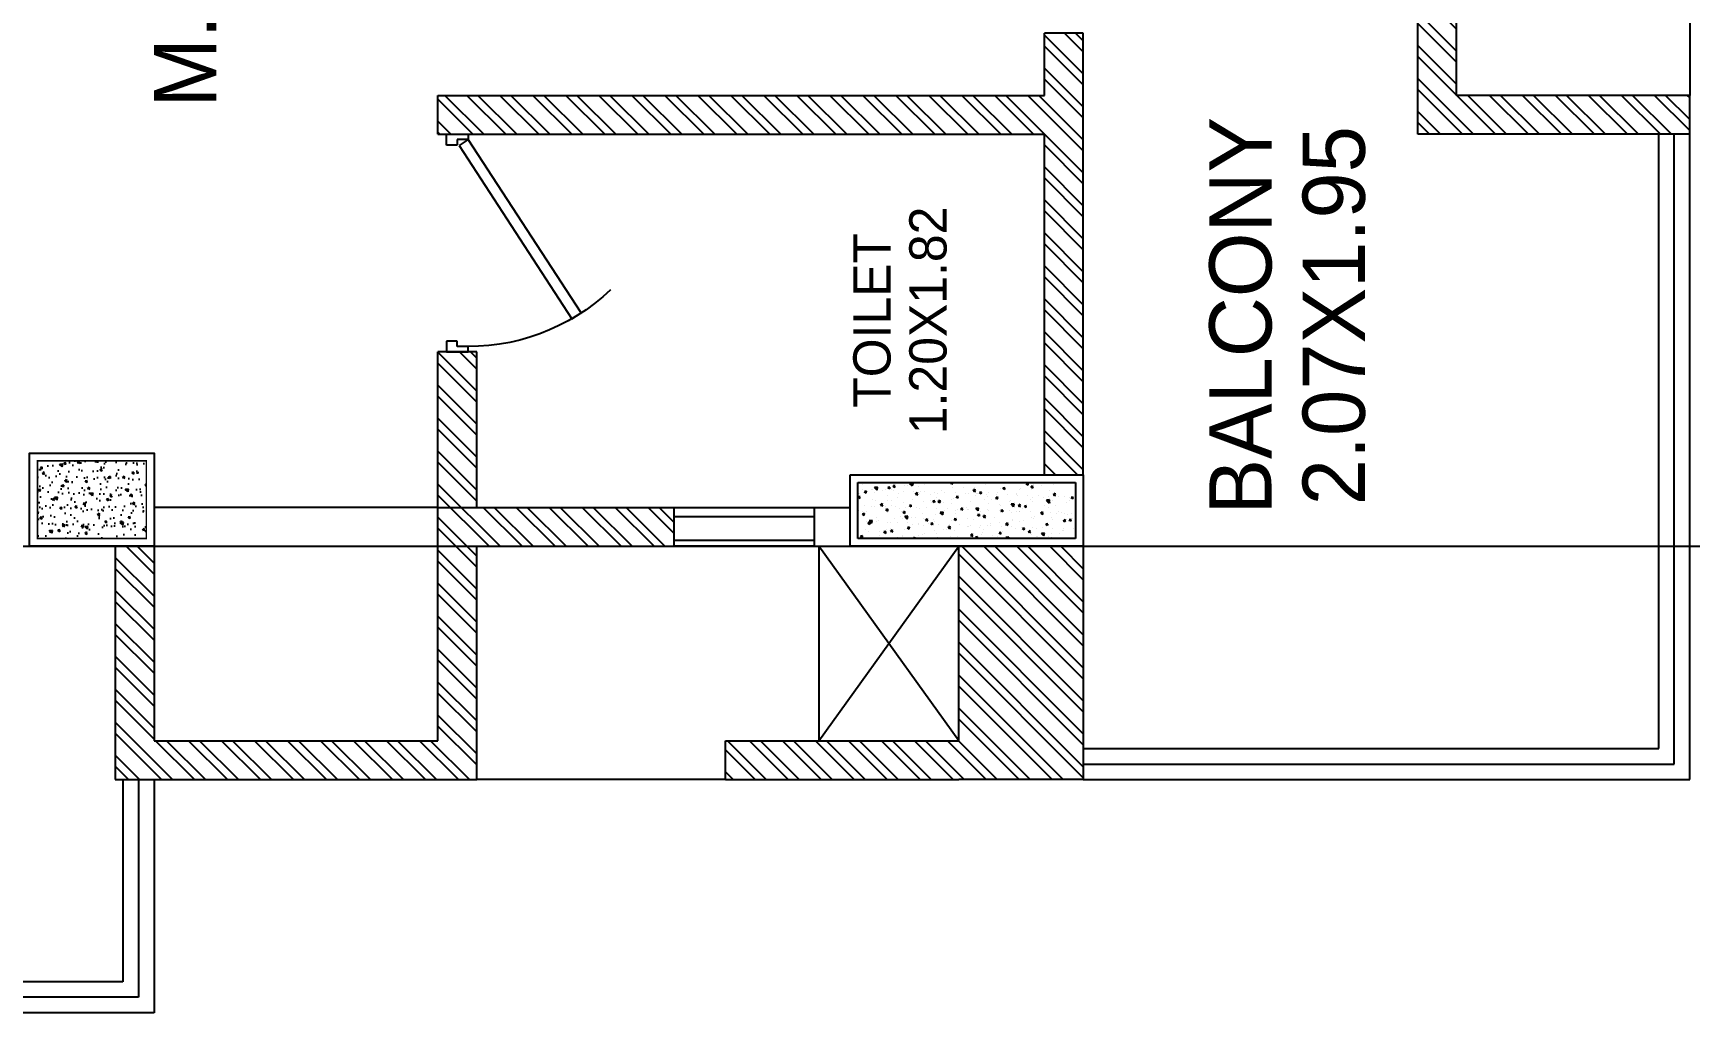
# Model space of a CAD drawing. Header units: inches. Extents: x 182687 to 187672, y -88924 to -84846.
# Drawn here: x 183023.3 to 183231.7, y -86873.1 to -86749.9 of the extents above; entities that cross this region are included whole.
import ezdxf
from ezdxf.enums import TextEntityAlignment as Align

# ---------------------------------------------------------------- set-up
doc = ezdxf.new("R2010")
doc.units = ezdxf.units.IN
doc.header["$MEASUREMENT"] = 0
doc.linetypes.add('PROYECCION', pattern=[19.049999999999997, 12.7, -6.35])
doc.styles.add('HemBha', font='GOTHIC.TTF')

# ---------------------------------------------------------------- blocks, each defined once
blk = doc.blocks.new('REVISED COL LAYOUT')
h = blk.add_hatch()
h.set_pattern_fill('AR-CONC', color=5, scale=10, style=0)
h.set_pattern_definition([(49.99999999999999, (72871.88696634182, -42535.91261967007), (71.72601826007535, -6.275213498259511), [7.5, -82.5]), (355, (72871.88696634182, -42535.91261967007), (-13.8751333613, 75.21921337000119), [6, -66]), (100.45144446, (72877.86413444181, -42536.43555407007), (57.8508846727112, 68.94399909686294), [6.374019199999997, -70.11421119999996]), (46.18420000000002, (72871.88696634182, -42515.91261967007), (106.7241330671572, -16.55192807930765), [11.24999999999999, -123.75]), (96.63563549, (72880.78064084181, -42517.29195037007), (93.46619456742283, 97.41186007745505), [9.5610342, -105.171376]), (351.1841639899999, (72871.88696634182, -42515.91261967007), (93.46619450547732, 97.41186002699902), [9, -99.0000001]), (21, (72881.88696634182, -42520.91261967007), (59.69070521184616, -40.26188906653388), [7.5, -82.5]), (326.0000000000001, (72881.88696634182, -42520.91261967007), (24.33153319215817, 72.5150045046853), [6, -66]), (71.45144474, (72886.86119174182, -42524.26777707007), (84.02223767299711, 32.25311528063538), [6.374019000000001, -70.1142112]), (37.50000000000001, (72871.88696634182, -42535.91261967007), (1.215985531729067, 33.28938538313115), [0, -65.19999999999999, 0, -67, 0, -66.25]), (7.499999999999999, (72871.88696634182, -42535.91261967007), (26.30695374421486, 39.44117118823603), [0, -38.2, 0, -63.7, 0, -25.25]), (327.5, (72849.58696634181, -42535.91261967007), (53.3822436172409, -2.255487173437976), [0, -25, 0, -78, 0, -103.5]), (317.5, (72839.58696634181, -42535.91261967007), (58.31861693423862, 10.01049823323177), [0, -32.5, 0, -51.8, 0, -73.5])])
h.paths.add_polyline_path([(79703.94281142886, -47021.40372324394), (79953.94281142886, -47021.40372324394), (79953.94281142886, -47371.40372324394), (79703.94281142886, -47371.40372324394)])
at = {"color": 5}
for p, q in [((79678.94281142886, -49633.90372324394), (79908.94281142886, -49633.90372324394)), ((79678.94281142886, -50383.90372324394), (79678.94281142886, -49633.90372324394)), ((79908.94281142886, -49633.90372324394), (79908.94281142886, -50383.90372324394)), ((79703.94281142886, -49658.90372324394), (79883.94281142886, -49658.90372324394)), ((79703.94281142886, -50358.90372324394), (79703.94281142886, -49658.90372324394)), ((79883.94281142886, -49658.90372324394), (79883.94281142886, -50358.90372324394)), ((79908.94281142886, -50383.90372324394), (79678.94281142886, -50383.90372324394)), ((79883.94281142886, -50358.90372324394), (79703.94281142886, -50358.90372324394))]:
    blk.add_line(p, q, dxfattribs=at)
at = {"color": 5, "linetype": 'Continuous'}
for p, q in [((79706.33093934607, -49673.60322271083), (79711.15184641871, -49667.85788938744)), ((79706.3309382683, -49673.60322052362), (79712.30810645684, -49674.12615498011)), ((79707.76015533097, -49693.75375384116), (79707.76015533097, -49693.75375384116)), ((79708.7992195487, -49660.59733973375), (79708.7992195487, -49660.59733973375)), ((79708.97614086268, -49660.46436845802), (79708.97614086268, -49660.46436845802)), ((79712.3080415625, -49674.12623514649), (79711.15178047713, -49667.8579673583)), ((79726.79849204695, -49693.81549493942), (79726.79849204695, -49693.81549493942)), ((79732.76073299503, -49682.55402148126), (79732.76073299503, -49682.55402148126)), ((79741.6620431584, -49660.12666484014), (79741.6620431584, -49660.12666484014)), ((79748.59432114493, -49695.43106156034), (79755.59617434366, -49692.74330193875)), ((79751.83247479664, -49690.51970858587), (79751.83247479664, -49690.51970858587)), ((79753.56847273535, -49698.78621992425), (79755.59610043633, -49692.74330306907)), ((79759.10382859354, -49686.71269455246), (79759.10382859354, -49686.71269455246)), ((79778.05695760614, -49679.87843620909), (79782.87786467878, -49674.13310288569)), ((79778.0569565309, -49679.87843400145), (79784.03412471944, -49680.40136845794)), ((79784.03405925963, -49680.40144950789), (79782.87779817426, -49674.1331817197)), ((79789.70566850112, -49685.53360804306), (79789.70566850112, -49685.53360804306)), ((79791.07934992928, -49672.54352324802), (79791.07934992928, -49672.54352324802)), ((79795.04428677565, -49662.38215201359), (79795.04428677565, -49662.38215201359)), ((79809.61448084877, -49680.31083476422), (79809.61448084877, -49680.31083476422)), ((79832.61655952968, -49663.17794610126), (79839.6184127284, -49660.49018647966)), ((79832.61656102655, -49663.17794432984), (79837.59078646188, -49666.53310175067)), ((79837.59071040835, -49666.53310464362), (79839.61833810933, -49660.49018778844)), ((79848.4265303929, -49664.63763918704), (79848.4265303929, -49664.63763918704)), ((79849.3979668635, -49662.53302501478), (79849.3979668635, -49662.53302501478)), ((79849.7829747935, -49686.15364747929), (79855.76014298205, -49686.67658193578)), ((79849.78297586621, -49686.15364970735), (79854.60388293886, -49680.40831638395)), ((79852.86070617063, -49677.21908959865), (79852.86070617063, -49677.21908959865)), ((79855.76007695678, -49686.67666386929), (79854.60381587141, -49680.4083960811)), ((79861.55316911657, -49672.81320440378), (79861.55316911657, -49672.81320440378)), ((79877.89468892032, -49673.92330324509), (79877.89468892032, -49673.92330324509)), ((79706.54416979924, -49727.04313922428), (79706.54416979924, -49727.04313922428)), ((79712.63308210757, -49727.56009246898), (79712.63308210757, -49727.56009246898)), ((79720.20607273435, -49748.82243608979), (79725.026979807, -49743.0771027664)), ((79726.1831745869, -49749.34544860475), (79725.02691350153, -49743.07718081656)), ((79725.52552105243, -49729.9608797741), (79725.52552105243, -49729.9608797741)), ((79748.59432261043, -49695.43105978464), (79753.56854804576, -49698.78621720547)), ((79753.27793642298, -49704.0698963264), (79762.17161096178, -49705.44922703289)), ((79753.28136283021, -49704.06630070696), (79761.07021237334, -49695.94864570107)), ((79754.06433231459, -49699.78054711777), (79754.06433231459, -49699.78054711777)), ((79757.88784306179, -49720.00207993558), (79757.88784306179, -49720.00207993558)), ((79762.17155745128, -49705.44916240544), (79761.06673249805, -49695.95217673649)), ((79763.39871475691, -49724.9747792313), (79763.39871475691, -49724.9747792313)), ((79770.95169904179, -49717.54959423575), (79770.95169904179, -49717.54959423575)), ((79807.18250978533, -49746.88960553049), (79807.18250978533, -49746.88960553049)), ((79807.44657593181, -49702.03603429119), (79807.44657593181, -49702.03603429119)), ((79808.28502635678, -49735.69295062687), (79815.28687955551, -49733.00519100528)), ((79808.2850278344, -49735.69294883453), (79813.25925326973, -49739.04810625536)), ((79808.39849531706, -49713.60022014736), (79808.39849531706, -49713.60022014736)), ((79813.25917729673, -49739.04810899145), (79815.28680499771, -49733.00519213628)), ((79826.55375242642, -49716.66026078688), (79826.55375242642, -49716.66026078688)), ((79829.27031597604, -49707.53909600251), (79829.27031597604, -49707.53909600251)), ((79851.58773517612, -49713.36447443333), (79851.58773517612, -49713.36447443333)), ((79859.1211980531, -49739.39197517003), (79859.1211980531, -49739.39197517003)), ((79860.00203098742, -49720.62186481966), (79868.89570552623, -49722.00119552615)), ((79860.00549589736, -49720.61822878627), (79867.79434544049, -49712.50057378038)), ((79860.33718358484, -49706.1025897869), (79860.33718358484, -49706.1025897869)), ((79860.82881954906, -49704.29152146464), (79860.82881954906, -49704.29152146464)), ((79868.8956514344, -49722.00113015673), (79867.79082648117, -49712.50414448778)), ((79704.11219873578, -49793.62190999055), (79704.11219873578, -49793.62190999055)), ((79705.32818426749, -49760.33252460741), (79705.32818426749, -49760.33252460741)), ((79708.50434942887, -49787.22647096195), (79708.50434942887, -49787.22647096195)), ((79720.2060716296, -49748.82243389363), (79726.18323981814, -49749.34536835011)), ((79724.26278797204, -49767.94606608595), (79731.26464117077, -49765.25830646436)), ((79724.26278941827, -49767.94606428932), (79729.2370148536, -49771.30122171014)), ((79729.23693962373, -49771.30122427209), (79731.26456732472, -49765.25830741691)), ((79734.59085972172, -49750.88008223478), (79734.59085972172, -49750.88008223478)), ((79737.09176101268, -49764.41595041953), (79737.09176101268, -49764.41595041953)), ((79755.45587199835, -49786.58085070185), (79755.45587199835, -49786.58085070185)), ((79755.67564586704, -49764.31257244345), (79755.67564586704, -49764.31257244345)), ((79756.67185753008, -49753.29146531873), (79756.67185753008, -49753.29146531873)), ((79766.8229663631, -49777.21597272873), (79766.8229663631, -49777.21597272873)), ((79773.93984493798, -49795.54260316335), (79773.93984493798, -49795.54260316335)), ((79787.97310333898, -49753.13556940824), (79787.97310333898, -49753.13556940824)), ((79790.78447980943, -49799.17265447624), (79790.78447980943, -49799.17265447624)), ((79791.93209099442, -49755.09764958805), (79796.75299806707, -49749.35231626466)), ((79791.9320898922, -49755.09764737146), (79797.90925808075, -49755.62058182795)), ((79797.90919228403, -49755.62066296615), (79796.75293119866, -49749.35239517796)), ((79798.97382768767, -49792.2468168098), (79798.97382768767, -49792.2468168098)), ((79800.24679868219, -49756.10143197512), (79800.24679868219, -49756.10143197512)), ((79805.96652425358, -49780.17899091361), (79805.96652425358, -49780.17899091361)), ((79809.0578894843, -49766.56805961691), (79809.0578894843, -49766.56805961691)), ((79825.14158329733, -49767.2054744955), (79825.14158329733, -49767.2054744955)), ((79825.28078143188, -49752.80564562156), (79825.28078143188, -49752.80564562156)), ((79836.84702139215, -49787.260716267), (79836.84702139215, -49787.260716267)), ((79841.35534695623, -49755.39105658167), (79841.35534695623, -49755.39105658167)), ((79849.10309674365, -49789.16215624301), (79849.10309674365, -49789.16215624301)), ((79857.90521252138, -49772.68136055317), (79857.90521252138, -49772.68136055317)), ((79862.44013310155, -49768.82354679034), (79862.44013310155, -49768.82354679034)), ((79863.15397513636, -49747.81954507876), (79863.15397513636, -49747.81954507876)), ((79863.65810925451, -49761.37286308631), (79868.47901632715, -49755.62752976292)), ((79863.6581081548, -49761.3728608493), (79869.63527634335, -49761.89579530578)), ((79867.97573156863, -49775.9548396934), (79874.97758476736, -49773.2670800718)), ((79867.97573305837, -49775.95483788443), (79872.9499584937, -49779.30999530525)), ((79869.63520998118, -49761.89587732754), (79868.4789488958, -49755.62760953936)), ((79872.94988185808, -49779.30999805865), (79874.97750955906, -49773.26708120347)), ((79883.46020023158, -49757.19497626226), (79883.46020023158, -49757.19497626226)), ((79703.94281142879, -49838.92117829694), (79706.93310799787, -49837.77331098997)), ((79703.94281142879, -49843.16689694399), (79704.90548166145, -49843.81622621483)), ((79704.90540651212, -49843.81622861992), (79706.9330342131, -49837.77331176474)), ((79710.78480726847, -49803.85712160777), (79710.78480726847, -49803.85712160777)), ((79714.69569140597, -49801.71096754763), (79714.69569140597, -49801.71096754763)), ((79732.4658628752, -49809.18315270945), (79732.4658628752, -49809.18315270945)), ((79734.0812049909, -49824.04164726363), (79740.05837317945, -49824.56458172011)), ((79734.08120612263, -49824.04164946876), (79738.90211319528, -49818.29631614537)), ((79740.0583076113, -49824.56466206301), (79738.90204652592, -49818.29639427482)), ((79747.63289119377, -49834.98377435158), (79747.63289119377, -49834.98377435158)), ((79753.02390093489, -49853.15962146812), (79753.02390093489, -49853.15962146812)), ((79754.2398864666, -49819.87023608498), (79754.2398864666, -49819.87023608498)), ((79766.53583648195, -49818.03372484666), (79775.42951102076, -49819.41305555315)), ((79766.5393013799, -49818.03008885693), (79774.32815092303, -49809.91243385104)), ((79768.0779350232, -49803.96645472107), (79768.0779350232, -49803.96645472107)), ((79770.65682892196, -49844.17872546395), (79770.65682892196, -49844.17872546395)), ((79772.66687394347, -49831.68798799803), (79772.66687394347, -49831.68798799803)), ((79775.42945686697, -49819.4129902342), (79774.32463191374, -49809.91600456525)), ((79783.95349318389, -49808.20795515248), (79790.95534638262, -49805.52019553089)), ((79783.95349464224, -49808.20795333921), (79788.92772007757, -49811.56311076003)), ((79788.92764418511, -49811.56311333929), (79790.9552718861, -49805.52019648411)), ((79803.53455319013, -49846.75776167989), (79803.53455319013, -49846.75776167989)), ((79804.75053872187, -49813.46837629675), (79804.75053872187, -49813.46837629675)), ((79805.80722438272, -49830.31686296702), (79810.62813145536, -49824.57152964362)), ((79805.8072232535, -49830.31686074146), (79811.78439144205, -49830.83979519795)), ((79810.54006764795, -49826.70188745522), (79810.54006764795, -49826.70188745522)), ((79811.78432530843, -49830.8398764244), (79810.62806422306, -49824.57160863622)), ((79821.46017864045, -49806.2219418945), (79821.46017864045, -49806.2219418945)), ((79828.9754458562, -49834.16822723073), (79828.9754458562, -49834.16822723073)), ((79843.64419839573, -49848.46984421901), (79850.64605159446, -49845.78208459742)), ((79843.6441998662, -49848.4698423891), (79848.61842530154, -49851.82499980993)), ((79848.61834874646, -49851.82500240648), (79850.64597644744, -49845.78208555131)), ((79855.47324145792, -49839.26013131942), (79855.47324145792, -49839.26013131942)), ((79856.68922698963, -49805.97074593631), (79856.68922698963, -49805.97074593631)), ((79873.2599310464, -49834.58569333992), (79882.1536055852, -49835.96502404641)), ((79873.26343444707, -49834.58201693624), (79881.0522839902, -49826.46436193035)), ((79873.69510531746, -49818.38736901081), (79873.69510531746, -49818.38736901081)), ((79874.84242225772, -49808.47742906796), (79874.84242225772, -49808.47742906796)), ((79877.53324264279, -49836.59207646528), (79882.35414971544, -49830.84674314188)), ((79877.53324151611, -49836.5920742193), (79883.51040970466, -49837.11500867578)), ((79882.1535508501, -49835.96495798549), (79881.04872589686, -49826.46797231654)), ((79883.51034300558, -49837.1150907858), (79882.3540819202, -49830.84682299761)), ((79712.33821198772, -49854.18922369719), (79712.33821198772, -49854.18922369719)), ((79716.30700495843, -49866.24299287333), (79716.30700495843, -49866.24299287333)), ((79721.32593744955, -49874.42494553982), (79721.32593744955, -49874.42494553982)), ((79728.70929411461, -49905.89687515094), (79728.70929411461, -49905.89687515094)), ((79746.35992019925, -49871.12915918627), (79746.35992019925, -49871.12915918627)), ((79747.95633951093, -49899.26086284772), (79752.77724658357, -49893.51552952433)), ((79747.95633835219, -49899.26086063363), (79753.93350654074, -49899.78379509012)), ((79748.60446243038, -49855.06598983809), (79748.60446243038, -49855.06598983809)), ((79751.80791540314, -49886.44900685125), (79751.80791540314, -49886.44900685125)), ((79753.9334406357, -49899.78387552127), (79752.77717955032, -49893.51560773308)), ((79757.9261601595, -49905.5842298317), (79757.9261601595, -49905.5842298317)), ((79759.62196001099, -49880.7229596781), (79766.62381320972, -49878.0352000565)), ((79759.62196145009, -49880.7229578439), (79764.59618688542, -49884.07811526473)), ((79764.5961110735, -49884.07811768712), (79766.62373877448, -49878.03520083195)), ((79766.52809624326, -49903.84510395694), (79766.52809624326, -49903.84510395694)), ((79769.6892485757, -49868.49848004676), (79769.6892485757, -49868.49848004676)), ((79784.23311390373, -49866.14305864347), (79784.23311390373, -49866.14305864347)), ((79801.98670604761, -49857.32147701153), (79801.98670604761, -49857.32147701153)), ((79802.31856765841, -49880.047147063), (79802.31856765841, -49880.047147063)), ((79819.682357771, -49905.53607634598), (79824.50326484365, -49899.79074302259)), ((79819.6823566148, -49905.53607411146), (79825.65952480334, -49906.05900856795)), ((79821.08119782901, -49897.26971138729), (79821.08119782901, -49897.26971138729)), ((79823.07149219293, -49870.7539672202), (79823.07149219293, -49870.7539672202)), ((79825.65945833283, -49906.05908988266), (79824.50319724745, -49899.79082209447)), ((79824.8467131775, -49893.8346057237), (79824.8467131775, -49893.8346057237)), ((79846.11518057871, -49893.97392503373), (79846.11518057871, -49893.97392503373)), ((79847.38815157324, -49857.82854019905), (79847.38815157324, -49857.82854019905)), ((79853.04127039446, -49905.83890208568), (79853.04127039446, -49905.83890208568)), ((79854.25725592619, -49872.54951670254), (79854.25725592619, -49872.54951670254)), ((79855.36894966484, -49859.57696418497), (79855.36894966484, -49859.57696418497)), ((79872.42213432293, -49854.53275384549), (79872.42213432293, -49854.53275384549)), ((79876.45373581017, -49873.00945439364), (79876.45373581017, -49873.00945439364)), ((79883.16533011173, -49883.82410749048), (79883.16533011173, -49883.82410749048)), ((79708.20947930902, -49913.85560219017), (79708.20947930902, -49913.85560219017)), ((79709.23582152175, -49956.99641026796), (79709.23582152175, -49956.99641026796)), ((79720.05296645503, -49910.5703303745), (79720.05296645503, -49910.5703303745)), ((79731.61920641529, -49945.02540101994), (79731.61920641529, -49945.02540101994)), ((79732.17099275535, -49935.81228393767), (79732.17099275535, -49935.81228393767)), ((79735.29042683808, -49953.2379642037), (79742.29228003681, -49950.55020458211)), ((79735.29042825791, -49953.23796234858), (79740.26465369324, -49956.5931197694)), ((79740.26457796188, -49956.59312203496), (79742.29220566286, -49950.55020517978)), ((79749.3759443397, -49953.02777761749), (79749.3759443397, -49953.02777761749)), ((79750.59192987143, -49919.73839223437), (79750.59192987143, -49919.73839223437)), ((79762.618065139, -49959.25189744139), (79762.618065139, -49959.25189744139)), ((79779.7937365409, -49931.99755336691), (79788.6874110797, -49933.3768840734)), ((79779.79723992961, -49931.99387700691), (79787.58608947274, -49923.87622200102)), ((79782.09153773185, -49908.15236232438), (79782.09153773185, -49908.15236232438)), ((79788.68735628267, -49933.37681806296), (79787.58253132943, -49923.87983239401)), ((79790.48960968958, -49925.80178570445), (79790.48960968958, -49925.80178570445)), ((79794.7742440848, -49936.71088257552), (79794.7742440848, -49936.71088257552)), ((79799.88659659495, -49946.62591782927), (79799.88659659495, -49946.62591782927)), ((79801.10258212668, -49913.33653244613), (79801.10258212668, -49913.33653244613)), ((79819.31266522282, -49920.98484874462), (79826.31451842155, -49918.29708912303)), ((79819.31266667406, -49920.98484689379), (79824.28689210939, -49924.34000431462)), ((79819.80822683449, -49933.41509622196), (79819.80822683449, -49933.41509622196)), ((79824.28681563484, -49924.34000675432), (79826.31444333582, -49918.29708989914)), ((79835.47378134911, -49910.40784949782), (79835.47378134911, -49910.40784949782)), ((79848.80822662382, -49915.79128747121), (79848.80822662382, -49915.79128747121)), ((79851.82528486273, -49939.12828746882), (79851.82528486273, -49939.12828746882)), ((79857.68142053897, -49928.42899567916), (79857.68142053897, -49928.42899567916)), ((79879.00337043467, -49961.24673781115), (79883.942811429, -49959.35066406024)), ((79705.31225267106, -49984.46657220817), (79705.31225267106, -49984.46657220817)), ((79712.04334186787, -49980.81835492539), (79712.04334186787, -49980.81835492539)), ((79730.32060766708, -49970.42890047663), (79730.32060766708, -49970.42890047663)), ((79742.72289682325, -50010.08278275425), (79742.72289682325, -50010.08278275425)), ((79748.15995880797, -49986.31716300063), (79748.15995880797, -49986.31716300063)), ((79761.83147289921, -49974.48007622669), (79766.65237997186, -49968.7347429033)), ((79761.83147171349, -49974.48007400362), (79767.80863990204, -49975.00300846011)), ((79767.80857366009, -49975.00308897952), (79766.65231257472, -49968.73482119133)), ((79767.19431934608, -50012.29743859843), (79767.19431934608, -50012.29743859843)), ((79768.46729034057, -49976.15205376376), (79768.46729034057, -49976.15205376376)), ((79770.36195880211, -49970.80785669217), (79770.36195880211, -49970.80785669217)), ((79783.70285128432, -49972.68438765006), (79783.70285128432, -49972.68438765006)), ((79793.50127309027, -49972.8562674102), (79793.50127309027, -49972.8562674102)), ((79794.98113204993, -49993.49985327023), (79801.98298524866, -49990.81209364864)), ((79794.98113348188, -49993.49985139847), (79799.95535891721, -49996.85500881929)), ((79796.10514044049, -50012.33826992768), (79796.10514044049, -50012.33826992768)), ((79797.45462553149, -50013.20468859553), (79797.45462553149, -50013.20468859553)), ((79798.67061106322, -49979.9153032124), (79798.67061106322, -49979.9153032124)), ((79799.95528252322, -49996.85501110215), (79801.98291022421, -49990.81209424698)), ((79805.06751305056, -50007.31133805562), (79805.06751305056, -50007.31133805562)), ((79816.00030875625, -49961.50738461484), (79816.00030875625, -49961.50738461484)), ((79828.68057573635, -49960.79735845894), (79828.68057573635, -49960.79735845894)), ((79831.37446679475, -49967.8701668674), (79831.37446679475, -49967.8701668674)), ((79833.55749115928, -49980.75528972496), (79838.37839823193, -49975.00995640156)), ((79833.5574899761, -49980.75528748146), (79839.53465816464, -49981.27822193794)), ((79837.08509490157, -49974.93987482351), (79837.08509490157, -49974.93987482351)), ((79839.53459135722, -49981.27830334092), (79838.37833027185, -49975.01003555273)), ((79849.39331379927, -50005.70705823509), (79849.39331379927, -50005.70705823509)), ((79850.609299331, -49972.41767285195), (79850.609299331, -49972.41767285195)), ((79868.22255072006, -49998.99681961121), (79868.22255072006, -49998.99681961121)), ((79869.38255237348, -49963.76287178828), (79869.38255237348, -49963.76287178828)), ((79879.00337189803, -49961.24673594369), (79883.94281142902, -49964.57842997577)), ((79882.87045999189, -50010.45323871869), (79882.87045999189, -50010.45323871869)), ((79703.98058802742, -50043.4240761074), (79708.80149510007, -50037.678742784)), ((79703.98058681219, -50043.4240738958), (79709.95775500074, -50043.94700835229)), ((79707.91460918919, -50040.48473341839), (79707.91460918919, -50040.48473341839)), ((79709.9576889874, -50043.94708807641), (79708.80142790203, -50037.67882028822)), ((79710.95889366519, -50025.75296872931), (79717.96074686392, -50023.06520910772)), ((79710.95889506575, -50025.75296685327), (79715.93312050108, -50029.1081242741)), ((79715.85338285215, -50055.03439614022), (79715.85338285215, -50055.03439614022)), ((79715.93304485026, -50029.10812638279), (79717.96067255124, -50023.06520952762)), ((79723.2494242304, -50061.18231787127), (79723.2494242304, -50061.18231787127)), ((79731.87612263551, -50062.4414151659), (79731.87612263551, -50062.4414151659)), ((79740.88736560184, -50051.73860978667), (79740.88736560184, -50051.73860978667)), ((79742.16033659638, -50015.59322495198), (79742.16033659638, -50015.59322495198)), ((79745.72798774451, -50052.89593376689), (79745.72798774451, -50052.89593376689)), ((79746.94397327624, -50019.60654838377), (79746.94397327624, -50019.60654838377)), ((79766.23322612341, -50030.47423518514), (79766.23322612341, -50030.47423518514)), ((79770.64959887703, -50066.01485779585), (79777.65145207576, -50063.32709817425)), ((79770.64960028972, -50066.01485590317), (79775.62382572505, -50069.37001332399)), ((79775.6237494116, -50069.37001544999), (79777.65137711259, -50063.32709859481)), ((79775.7066062875, -50049.69928960566), (79780.52751336014, -50043.95395628227)), ((79775.7066050748, -50049.69928737364), (79781.68377326334, -50050.22222183012)), ((79776.63166784764, -50063.4378050447), (79776.63166784764, -50063.4378050447)), ((79778.76055930632, -50046.75250924387), (79778.76055930632, -50046.75250924387)), ((79781.68370668449, -50050.22230243778), (79780.52744559912, -50043.95403464959)), ((79790.19473956974, -50052.43091693264), (79790.19473956974, -50052.43091693264)), ((79793.05163659985, -50045.96138188718), (79801.94531113865, -50047.34071259367)), ((79793.05517847934, -50045.95766515687), (79800.84402802246, -50037.84001015098)), ((79796.23863999976, -50046.49407397867), (79796.23863999976, -50046.49407397867)), ((79801.94525569836, -50047.34064589172), (79800.84043074513, -50037.84366022277)), ((79824.55184305765, -50020.46373695192), (79824.55184305765, -50020.46373695192)), ((79830.01391146489, -50065.69329221815), (79830.01391146489, -50065.69329221815)), ((79841.91559697583, -50038.43799079945), (79841.91559697583, -50038.43799079945)), ((79847.43262454757, -50055.97450310392), (79852.25353162021, -50050.22916978053)), ((79847.4326233374, -50055.97450085147), (79853.40979152595, -50056.49743530796)), ((79848.17732826754, -50038.99644361822), (79848.17732826754, -50038.99644361822)), ((79848.51335650397, -50042.42041869942), (79848.51335650397, -50042.42041869942)), ((79849.48738405773, -50014.59375710112), (79849.48738405773, -50014.59375710112)), ((79853.40972438162, -50056.49751679918), (79852.25346329625, -50050.22924901099)), ((79854.67183726178, -50033.76174233676), (79861.6736904605, -50031.07398271517)), ((79854.67183870585, -50033.76174044836), (79859.64606414118, -50037.11689786919)), ((79859.6459870846, -50037.11690016934), (79861.67361478558, -50031.07398331416)), ((79866.94957972552, -50035.1422044459), (79866.94957972552, -50035.1422044459)), ((79711.74847174804, -50107.44748615361), (79711.74847174804, -50107.44748615361)), ((79714.58041185763, -50091.1797809749), (79714.58041185763, -50091.1797809749)), ((79717.8557214157, -50118.64328948637), (79722.67662848835, -50112.89795616297)), ((79717.8557201735, -50118.6432872658), (79723.83288836204, -50119.16622172228)), ((79723.8328220118, -50119.16630153466), (79722.67656092643, -50112.89803374647)), ((79743.29601668105, -50119.47470453317), (79743.29601668105, -50119.47470453317)), ((79744.33421037572, -50074.61480807994), (79744.33421037572, -50074.61480807994)), ((79744.51200221278, -50086.18531915003), (79744.51200221278, -50086.18531915003)), ((79752.45360556211, -50086.1936804321), (79752.45360556211, -50086.1936804321)), ((79756.7364995319, -50114.26869035754), (79756.7364995319, -50114.26869035754)), ((79770.06708868228, -50097.4369879204), (79770.06708868228, -50097.4369879204)), ((79789.3016894874, -50117.32033317592), (79789.3016894874, -50117.32033317592)), ((79789.58173967578, -50124.91850298463), (79794.40264674842, -50119.17316966123)), ((79793.8066689363, -50113.07284474492), (79793.8066689363, -50113.07284474492)), ((79795.55883970889, -50125.44151589604), (79794.40257862351, -50119.17324810785)), ((79795.02265446803, -50079.7834593618), (79795.02265446803, -50079.7834593618)), ((79797.71645399297, -50076.87029525337), (79797.71645399297, -50076.87029525337)), ((79810.11874314913, -50116.52417753099), (79810.11874314913, -50116.52417753099)), ((79814.3356722371, -50114.02454682237), (79814.3356722371, -50114.02454682237)), ((79815.60864323162, -50077.87916198769), (79815.60864323162, -50077.87916198769)), ((79828.3857056165, -50087.42648968714), (79828.3857056165, -50087.42648968714)), ((79830.34030408887, -50106.27674686238), (79837.3421572876, -50103.58898724079)), ((79830.34030551369, -50106.27674495306), (79835.31453094902, -50109.63190237388)), ((79835.31445397298, -50109.63190451718), (79837.34208167397, -50103.588987662)), ((79840.64262598132, -50074.58337563413), (79840.64262598132, -50074.58337563413)), ((79845.74535720408, -50105.57521438447), (79845.74535720408, -50105.57521438447)), ((79846.96134273581, -50072.28582900134), (79846.96134273581, -50072.28582900134)), ((79851.09869761021, -50079.12578242683), (79851.09869761021, -50079.12578242683)), ((79852.20886594157, -50109.03844627956), (79852.20886594157, -50109.03844627956)), ((79863.50098676638, -50118.77966470442), (79863.50098676638, -50118.77966470442)), ((79878.5158196858, -50069.59727509133), (79878.5158196858, -50069.59727509133)), ((79883.39615508213, -50067.94877939158), (79883.39615508213, -50067.94877939158)), ((79703.94281142883, -50138.83190139281), (79707.377833505, -50135.25187022165)), ((79703.94281142883, -50144.04903157753), (79708.47911663319, -50144.75257262067)), ((79708.47906113094, -50144.75250596917), (79707.37423617771, -50135.25552030022)), ((79707.61973906934, -50167.1138646466), (79707.61973906934, -50167.1138646466)), ((79726.1466518179, -50125.63485162034), (79726.1466518179, -50125.63485162034)), ((79737.26302693902, -50165.36822547457), (79737.26302693902, -50165.36822547457)), ((79742.08003114932, -50152.76408991629), (79742.08003114932, -50152.76408991629)), ((79746.31806570412, -50138.52986232146), (79753.31991890285, -50135.84210269987)), ((79746.31806709757, -50138.52986040785), (79751.2922925329, -50141.88501782867)), ((79751.29221629999, -50141.88501979782), (79753.31984400097, -50135.84210294265)), ((79762.99473574318, -50156.76150436416), (79762.99473574318, -50156.76150436416)), ((79765.93835600358, -50157.10336641336), (79765.93835600358, -50157.10336641336)), ((79788.02871849287, -50153.4657180106), (79788.02871849287, -50153.4657180106)), ((79789.5817384361, -50124.91850074363), (79795.55890662465, -50125.44143520012)), ((79790.64527055628, -50167.623712648), (79790.64527055628, -50167.623712648)), ((79792.59068340457, -50146.36223012806), (79792.59068340457, -50146.36223012806)), ((79806.30953665882, -50159.92521040744), (79815.20321119763, -50161.30454111393)), ((79806.31311702904, -50159.92145330684), (79814.10196657217, -50151.80379830095)), ((79815.20315511405, -50161.30447372048), (79814.09833016082, -50151.80748805153)), ((79824.25697293782, -50147.09286818015), (79824.25697293782, -50147.09286818015)), ((79825.90191219735, -50148.4796174678), (79825.90191219735, -50148.4796174678)), ((79843.31338614062, -50172.15398515073), (79843.31338614062, -50172.15398515073)), ((79844.02751417353, -50169.87919982144), (79844.02751417353, -50169.87919982144)), ((79844.52937167235, -50138.86459976761), (79844.52937167235, -50138.86459976761)), ((79848.21848638414, -50169.04954992765), (79848.21848638414, -50169.04954992765)), ((79861.30775793587, -50131.19371648289), (79866.12866500851, -50125.44838315949)), ((79861.3077566987, -50131.19371422147), (79867.28492488725, -50131.71664867795)), ((79867.28485740602, -50131.71673025744), (79866.12859632065, -50125.44846246925)), ((79882.57558987204, -50137.08236994689), (79882.57558987204, -50137.08236994689)), ((79704.96556946711, -50176.54522850979), (79704.96556946711, -50176.54522850979)), ((79717.36785862327, -50216.19911078741), (79717.36785862327, -50216.19911078741)), ((79721.98653253123, -50211.04486684707), (79728.98838572996, -50208.35710722548)), ((79721.9865339054, -50211.04486491252), (79726.96075934073, -50214.40002233335)), ((79726.96068318837, -50214.40002414566), (79728.98831088936, -50208.35710729048)), ((79731.58125251567, -50189.0705463941), (79731.58125251567, -50189.0705463941)), ((79731.73085480399, -50193.86250286533), (79736.55176187663, -50188.11716954194)), ((79731.7308535348, -50193.8625006358), (79737.70802172335, -50194.38543509228)), ((79737.7079550362, -50194.38551499292), (79736.55169395082, -50188.11724720473)), ((79736.68778199897, -50196.20267555239), (79736.68778199897, -50196.20267555239)), ((79739.64806008586, -50219.34286068256), (79739.64806008586, -50219.34286068256)), ((79740.86404561759, -50186.05347529942), (79740.86404561759, -50186.05347529942)), ((79758.34781308434, -50178.80071568324), (79758.34781308434, -50178.80071568324)), ((79761.72176474867, -50192.90688919884), (79761.72176474867, -50192.90688919884)), ((79769.77221856243, -50224.0661191486), (79769.77221856243, -50224.0661191486)), ((79770.75010224052, -50218.45459796084), (79770.75010224052, -50218.45459796084)), ((79789.8998694499, -50179.06004816086), (79789.8998694499, -50179.06004816086)), ((79790.15871234112, -50212.94100089431), (79790.15871234112, -50212.94100089431)), ((79791.37469787284, -50179.6516155112), (79791.37469787284, -50179.6516155112)), ((79799.59495845315, -50187.92078865603), (79799.59495845315, -50187.92078865603)), ((79803.45687306407, -50200.13771636359), (79808.27778013672, -50194.3923830402)), ((79803.4568717974, -50200.13771411363), (79809.43403998595, -50200.66064857012)), ((79806.00877091597, -50178.79175138799), (79813.0106241147, -50176.10399176639)), ((79806.00877232154, -50178.79174945774), (79810.98299775687, -50182.14690687857)), ((79809.43397273328, -50200.6607293543), (79808.27771164791, -50194.39246156611)), ((79810.98292086137, -50182.14690886501), (79813.01054856235, -50176.10399200983)), ((79811.7300567016, -50181.05620285668), (79811.7300567016, -50181.05620285668)), ((79824.13234585775, -50220.71008513429), (79824.13234585775, -50220.71008513429)), ((79828.09083549667, -50214.05562091536), (79828.09083549667, -50214.05562091536)), ((79836.44304237844, -50219.04744139985), (79836.44304237844, -50219.04744139985)), ((79842.0974006089, -50205.44337053387), (79842.0974006089, -50205.44337053387)), ((79861.47702512813, -50215.7516550463), (79861.47702512813, -50215.7516550463)), ((79862.74999612266, -50179.60627021162), (79862.74999612266, -50179.60627021162)), ((79865.11230031885, -50183.31169003012), (79865.11230031885, -50183.31169003012)), ((79865.6994761278, -50219.05364045452), (79872.70132932653, -50216.36588083293)), ((79865.69947754551, -50219.05363850763), (79870.67370298084, -50222.40879592846)), ((79870.67362542274, -50222.40879793222), (79872.70125312373, -50216.36588107704)), ((79875.18289132415, -50206.41292986186), (79880.00379839679, -50200.66759653846)), ((79875.18289006001, -50206.41292759147), (79881.16005824856, -50206.93586204795)), ((79877.51458947502, -50222.96557230773), (79877.51458947502, -50222.96557230773)), ((79881.15999043042, -50206.9359437157), (79880.00372934504, -50200.66767592751)), ((79709.10785726024, -50271.78923157531), (79709.10785726024, -50271.78923157531)), ((79710.38082825475, -50235.64384674063), (79710.38082825475, -50235.64384674063)), ((79711.4536016282, -50234.07661738184), (79711.4536016282, -50234.07661738184)), ((79712.84334215333, -50257.33707043444), (79721.73701669213, -50258.71640114093)), ((79712.84692251158, -50257.3333133775), (79720.63577205471, -50249.21565837161)), ((79721.73696054664, -50258.71633379793), (79720.6321355934, -50249.21934812898)), ((79735.41481100445, -50232.34806038707), (79735.41481100445, -50232.34806038707)), ((79738.43207455413, -50252.63224606567), (79738.43207455413, -50252.63224606567)), ((79745.60598819228, -50269.0817162443), (79750.42689526493, -50263.3363829209)), ((79745.60598689609, -50269.08171400581), (79751.58315508463, -50269.60464846229)), ((79746.98105096472, -50266.8031310325), (79746.98105096472, -50266.8031310325)), ((79751.5830880606, -50269.60472845118), (79750.42682697522, -50263.33646066299)), ((79751.27662964768, -50269.55413307788), (79751.27662964768, -50269.55413307788)), ((79773.28800470893, -50227.36195984427), (79773.28800470893, -50227.36195984427)), ((79781.67723774306, -50251.3067559136), (79788.67909094179, -50248.61899629201)), ((79781.67723912936, -50251.30675396242), (79786.6514645647, -50254.66191138324)), ((79786.65138774975, -50254.66191321285), (79788.67901545073, -50248.61899635767)), ((79787.72674127766, -50279.51977166059), (79787.72674127766, -50279.51977166059)), ((79788.94272680939, -50246.23038627745), (79788.94272680939, -50246.23038627745)), ((79804.65887326491, -50271.80962025131), (79804.65887326491, -50271.80962025131)), ((79810.13608863423, -50258.48861258809), (79810.13608863423, -50258.48861258809)), ((79817.33200645236, -50275.35692974256), (79822.152913525, -50269.61159641917)), ((79817.33200515869, -50275.35692748364), (79823.30917334724, -50275.87986194013)), ((79819.56743671777, -50273.8890389277), (79828.46111125658, -50275.26836963419)), ((79819.57105557874, -50273.88524145681), (79827.35990512186, -50265.76758645092)), ((79823.30910575768, -50275.87994281256), (79822.15284467231, -50269.61167502437)), ((79823.96210281797, -50273.72199940835), (79823.96210281797, -50273.72199940835)), ((79828.46105452975, -50275.26830154924), (79827.35622957652, -50265.77131588029)), ((79835.17007138392, -50255.19282623453), (79835.17007138392, -50255.19282623453)), ((79839.66542954544, -50272.02214130013), (79839.66542954544, -50272.02214130013)), ((79840.88141507717, -50238.73275591701), (79840.88141507717, -50238.73275591701)), ((79858.04111688216, -50274.06510742474), (79858.04111688216, -50274.06510742474)), ((79873.0432650884, -50250.20672569173), (79873.0432650884, -50250.20672569173)), ((79882.2807197522, -50263.71150117511), (79882.2807197522, -50263.71150117511)), ((79703.94281142885, -50281.14620645975), (79704.65685255705, -50280.87211175109)), ((79703.94281142885, -50282.9999378076), (79704.65677777774, -50280.87211163832)), ((79707.32486894952, -50293.74299587483), (79707.32486894952, -50293.74299587483)), ((79718.97917217575, -50280.7311361131), (79718.97917217575, -50280.7311361131)), ((79720.67409722049, -50306.24430222073), (79720.67409722049, -50306.24430222073)), ((79731.28638239585, -50315.69967762233), (79731.28638239585, -50315.69967762233)), ((79731.38146133193, -50320.38501839073), (79731.38146133193, -50320.38501839073)), ((79736.00010349067, -50319.21101683196), (79736.00010349067, -50319.21101683196)), ((79737.2160890224, -50285.92163144881), (79737.2160890224, -50285.92163144881)), ((79757.34570457017, -50323.82176043922), (79764.3475577689, -50321.13400081763)), ((79757.34570593722, -50323.82175846711), (79762.31993137255, -50327.17691588794)), ((79762.31985463813, -50327.17691756068), (79764.34748233912, -50321.1340007055)), ((79765.64348588375, -50283.73249764159), (79765.64348588375, -50283.73249764159)), ((79772.361415793, -50282.98662328655), (79772.361415793, -50282.98662328655)), ((79783.82913489, -50297.92978377632), (79783.82913489, -50297.92978377632)), ((79784.76370494916, -50322.64050556415), (79784.76370494916, -50322.64050556415)), ((79786.51075574593, -50312.80915704371), (79786.51075574593, -50312.80915704371)), ((79789.60499933007, -50305.6891793891), (79789.60499933007, -50305.6891793891)), ((79808.86311763969, -50294.63399742276), (79808.86311763969, -50294.63399742276)), ((79820.42935759996, -50329.08906806819), (79820.42935759996, -50329.08906806819)), ((79825.74365941023, -50285.24211045999), (79825.74365941023, -50285.24211045999)), ((79838.14594856641, -50324.89599273761), (79838.14594856641, -50324.89599273761)), ((79838.4494440137, -50305.31152668325), (79838.4494440137, -50305.31152668325)), ((79841.36794295491, -50291.56864498014), (79848.36979615364, -50288.88088535854)), ((79841.36794435333, -50291.56864301231), (79846.34216978867, -50294.92380043313)), ((79846.34209231113, -50294.92380228006), (79848.36972001211, -50288.88088542488)), ((79846.73631134417, -50289.64789687996), (79846.73631134417, -50289.64789687996)), ((79847.92361626429, -50295.67868115586), (79847.92361626429, -50295.67868115586)), ((79879.12590302748, -50287.49759763342), (79879.12590302748, -50287.49759763342)), ((79883.58439526947, -50320.77454962378), (79883.58439526947, -50320.77454962378)), ((79734.78411795894, -50352.50040221508), (79734.78411795894, -50352.50040221508)), ((79757.52218114579, -50337.37095496455), (79757.52218114579, -50337.37095496455)), ((79759.48112158057, -50344.30092962327), (79764.30202865321, -50338.55559629988)), ((79759.48112025739, -50344.3009273758), (79765.45828844594, -50344.82386183229)), ((79765.45822108499, -50344.82394190944), (79764.30195999962, -50338.55567412125)), ((79769.47734844261, -50350.69525037683), (79769.47734844261, -50350.69525037683)), ((79782.55616389548, -50334.07516861099), (79782.55616389548, -50334.07516861099)), ((79785.2947702142, -50346.09854242684), (79785.2947702142, -50346.09854242684)), ((79827.79596537683, -50340.68475214359), (79827.79596537683, -50340.68475214359)), ((79831.20713984064, -50350.57614312153), (79836.02804691328, -50344.83080979814)), ((79831.20713852, -50350.57614085363), (79837.18430670854, -50351.09907531012)), ((79837.18423878208, -50351.09915627082), (79836.0279776967, -50344.83088848263)), ((79837.23345848199, -50338.60091206639), (79837.23345848199, -50338.60091206639)), ((79882.31142427497, -50356.91993445846), (79882.31142427497, -50356.91993445846))]:
    blk.add_line(p, q, dxfattribs=at)
at = {"color": 5}
blk.add_lwpolyline([(79678.94281142886, -46996.40372324394), (79978.94281142886, -46996.40372324394), (79978.94281142886, -47396.40372324394), (79678.94281142886, -47396.40372324394)], close=True, dxfattribs=at)
at = {"color": 5, "const_width": 5}
blk.add_lwpolyline([(79703.94281142886, -47021.40372324394), (79953.94281142886, -47021.40372324394), (79953.94281142886, -47371.40372324394), (79703.94281142886, -47371.40372324394)], close=True, dxfattribs=at)
blk = doc.blocks.new('PUERTA-G-100')
at = {"color": 6}
for p, q in [((-0.848373717599074, 0.5765036423437309), (-0.821089344886019, 0.6184030815482728)), ((-0.821089344886019, 0.6184030815482728), (-0.0250000000000199, 0.09999999999978826)), ((-0.05228437271299669, 0.05810056079538839), (-0.848373717599074, 0.5765036423437309)), ((-1, 0), (-1, 0.1000000000000085)), ((-1, 0.1000000000000085), (-0.9750000000000014, 0.1000000000000085)), ((-0.9750000000000014, 0.1000000000000085), (-0.9749999999999872, 0.05000000000000426)), ((-0.0250000000000199, 0.09999999999978826), (-0.05228437271299669, 0.05810056079538839)), ((0, 0.1000000000000085), (-0.02499999999999858, 0.1000000000000085)), ((-0.02500000000036096, 0.1000000000000085), (-0.02500000000001279, 0.05000000000000426)), ((0, 0), (0, 0.1000000000000085)), ((-0.9499999999999815, 0), (-1, 0)), ((-0.9749999999999872, 0.05000000000000426), (-0.9499999999999886, 0.05000000000000426)), ((-0.9499999999999886, 0.05000000000000426), (-0.9499999999999815, 0)), ((-0.02500000000001279, 0.05000000000000426), (-0.05000000000001137, 0.05000000000000426)), ((-0.05000000000001137, 0.05000000000000426), (-0.05000000000001847, 0)), ((-0.05000000000001847, 0), (0, 0))]:
    blk.add_line(p, q, dxfattribs=at)
at = {"color": 6, "linetype": 'PROYECCION'}
blk.add_arc((-0.02500000000000568, 0.09999999999980247), 0.9503288904374118, 136.5074357588229, 183.0159162323283, dxfattribs=at)

msp = doc.modelspace()

# ---------------------------------------------------------------- hatches: boundary and pattern name
h = msp.add_hatch()
h.set_pattern_fill('ANSI32', color=256, scale=7.826086956165232, angle=90)
h.set_pattern_definition([(135, (178785.8719899737, -89932.32464965916), (-2.075204683822509, -2.075204683822508), []), (135, (178785.8719899737, -89930.94117987267), (-2.075204683822509, -2.075204683822508), [])])
h.paths.add_polyline_path([(183033.6021403194, -86814.45297457109), (183033.6021403194, -86843.80080065707), (183079.0912707517, -86843.80080065707), (183079.0912707517, -86814.45297457109), (183103.9437115885, -86814.45297457109), (183103.9437115885, -86809.56167022343), (183074.199966404, -86809.56167022343), (183074.199966404, -86838.90949630941), (183038.4934446671, -86838.90949630941), (183038.4934446671, -86814.45297457109)])
h.paths.add_polyline_path([(183074.199966404, -86757.7138441393), (183074.199966404, -86762.60514848697), (183150.5043142264, -86762.60514848697), (183150.5043142264, -86805.45297457202), (183155.3956185741, -86805.45297457202), (183155.3956185741, -86757.7138441393), (183155.3956185741, -86749.88775718323), (183150.5043142264, -86749.88775718323), (183150.5043142264, -86757.7138441393)])
h.paths.add_polyline_path([(183074.199966404, -86789.99645283277), (183074.199966404, -86809.56167022343), (183079.0912707517, -86809.56167022343), (183079.0912707517, -86789.99645283277)])
h.paths.add_polyline_path([(183139.743444662, -86814.45297457109), (183139.743444662, -86838.90949630941), (183110.3956185764, -86838.90949630941), (183110.3956185764, -86843.80080065707), (183139.743444662, -86843.80080065707), (183150.5043142264, -86843.80080065707), (183150.5043142264, -86814.45297457109)])
h.paths.add_polyline_path([(183150.5043142264, -86814.45297457109), (183150.5043142264, -86843.80080065707), (183151.4825750891, -86843.80080065707), (183155.3956185741, -86843.80080065707), (183155.3956185741, -86814.45297457109)])
h.paths.add_polyline_path([(183139.743444662, -86640.32253979723), (183139.743444662, -86722.49645283556), (183197.4608359638, -86722.49645283556), (183197.4608359638, -86717.6051484879), (183144.6347490096, -86717.6051484879), (183144.6347490096, -86640.32253979723)])
h.paths.add_polyline_path([(183197.4608359638, -86711.68960027228), (183197.4608359638, -86762.60514848697), (183231.6999663975, -86762.60514848697), (183231.6999663975, -86757.7138441393), (183202.3521403115, -86757.7138441393), (183202.3521403115, -86711.68960027228)])
h.paths.add_polyline_path([(183197.4608359638, -86616.53933335113), (183197.4608359638, -86694.09013412351), (183202.3521403115, -86694.09013412351), (183202.3521403115, -86616.53933335113)])
h.paths.add_polyline_path([(183182.7869229213, -86635.43123544956), (183182.7869229213, -86640.32253979723), (183197.4608359638, -86640.32253979723), (183197.4608359638, -86635.43123544956)])
h.paths.add_polyline_path([(183197.4608359638, -86564.21384414769), (183197.4608359638, -86569.59204111638), (183202.3521403115, -86569.59204111638), (183202.3521403115, -86569.10514849535), (183231.6999663975, -86569.10514849535), (183231.6999663975, -86460.51819197944), (183202.3521403115, -86460.51819197944), (183202.3521403115, -86448.20020292437), (183197.4608359638, -86448.20020292437), (183197.4608359638, -86465.4094963271), (183226.8086620498, -86465.4094963271), (183226.8086620498, -86512.36601806263), (183155.3956185741, -86512.36601806263), (183155.3956185741, -86517.2573224103), (183197.4608359638, -86517.2573224103), (183226.8086620498, -86517.2573224103), (183226.8086620498, -86564.21384414769)])
h.paths.add_polyline_path([(183226.8086620498, -86613.00949632021), (183226.8086620498, -86663.80080066453), (183231.6999663975, -86663.80080066453), (183231.6999663975, -86613.00949632021)])
h.paths.add_polyline_path([(183034.5804011886, -86512.36601806263), (183034.5804011886, -86517.2573224103), (183126.0477924886, -86517.2573224103), (183126.0477924886, -86512.36601806263)])
h.paths.add_polyline_path([(183029.6890968409, -86559.12688762619), (183029.6890968409, -86628.77906153648), (183034.5804011886, -86628.77906153648), (183034.5804011886, -86559.12688762619)])
h.paths.add_polyline_path([(183034.5804011886, -86635.43123544956), (183034.5804011886, -86640.32253979723), (183126.0477924886, -86640.32253979723), (183126.0477924886, -86635.43123544956)])
h.paths.add_polyline_path([(183003.7651837984, -86635.43123544956), (183003.7651837984, -86640.32253979723), (183022.8412707545, -86640.32253979723), (183022.8412707545, -86635.43123544956)])

# ---------------------------------------------------------------- linework, layer by layer
for p, q in [((183197.4608359638, -86762.60514848697), (183197.4608359638, -86564.21384414769)), ((183202.3521403115, -86757.7138441393), (183202.3521403115, -86569.10514849535)), ((183231.6999663975, -86663.80080066453), (183231.6999663975, -86757.7138441393)), ((183150.5043142264, -86757.7138441393), (183150.5043142264, -86749.88775718323)), ((183155.3956185741, -86749.88775718323), (183150.5043142264, -86749.88775718323)), ((183155.3956185741, -86757.7138441393), (183155.3956185741, -86749.88775718323)), ((183074.199966404, -86757.7138441393), (183150.5043142264, -86757.7138441393)), ((183074.199966404, -86762.60514848697), (183074.199966404, -86757.7138441393)), ((183155.3956185741, -86805.45297457202), (183155.3956185741, -86757.7138441393)), ((183231.6999663975, -86757.7138441393), (183202.3521403115, -86757.7138441393)), ((183231.6999663975, -86762.60514848697), (183231.6999663975, -86757.7138441393)), ((183074.199966404, -86762.60514848697), (183150.5043142264, -86762.60514848697)), ((183150.5043142264, -86805.45297457202), (183150.5043142264, -86762.60514848697)), ((183231.6999663975, -86762.60514848697), (183197.4608359638, -86762.60514848697)), ((183227.786922919, -86839.88775717857), (183227.786922919, -86762.60514848697)), ((183229.7434446582, -86841.84427891782), (183229.7434446582, -86762.60514848697)), ((183231.6999663975, -86843.80080065707), (183231.6999663975, -86762.60514848697)), ((183074.199966404, -86809.56167022343), (183074.199966404, -86789.99645283277)), ((183079.0912707517, -86789.99645283277), (183074.199966404, -86789.99645283277)), ((183079.0912707517, -86809.56167022343), (183079.0912707517, -86789.99645283277)), ((183074.199966404, -86809.56167022343), (183038.4934446671, -86809.56167022343)), ((183074.199966404, -86809.56167022343), (183126.0477924886, -86809.56167022343)), ((183074.199966404, -86838.90949630941), (183074.199966404, -86809.56167022343)), ((183033.6021403194, -86814.45297457109), (183033.6021403194, -86843.80080065707)), ((183038.4934446671, -86814.45297457109), (183038.4934446671, -86838.90949630941)), ((183079.0912707517, -86814.45297457109), (183126.0477924886, -86814.45297457109)), ((183079.0912707517, -86843.80080065707), (183079.0912707517, -86814.45297457109)), ((183139.743444662, -86838.90949630941), (183122.134749011, -86814.45297457109)), ((183122.134749011, -86838.90949630941), (183139.743444662, -86814.45297457109)), ((183122.134749011, -86814.45297457109), (183122.134749011, -86838.90949630941)), ((183139.743444662, -86838.90949630941), (183139.743444662, -86814.45297457109)), ((183155.3956185741, -86814.45297457109), (183155.3956185741, -86843.80080065707)), ((183038.4934446671, -86838.90949630941), (183074.199966404, -86838.90949630941)), ((183110.3956185764, -86838.90949630941), (183139.743444662, -86838.90949630941)), ((183110.3956185764, -86843.80080065707), (183110.3956185764, -86838.90949630941)), ((183155.3956185741, -86839.88775717857), (183227.786922919, -86839.88775717857)), ((183033.6021403194, -86843.80080065707), (183079.0912707517, -86843.80080065707)), ((183034.5804011886, -86843.80080065707), (183034.5804011886, -86869.23558326362)), ((183036.5369229278, -86843.80080065707), (183036.5369229278, -86871.1921050038)), ((183038.4934446671, -86843.80080065707), (183038.4934446671, -86873.14862674213)), ((183110.3956185764, -86843.80080065707), (183079.0912707517, -86843.80080065707)), ((183110.3956185764, -86843.80080065707), (183139.743444662, -86843.80080065707)), ((183151.4825750891, -86843.80080065707), (183139.743444662, -86843.80080065707)), ((183155.3956185741, -86843.80080065707), (183149.5260533573, -86843.80080065707)), ((183155.3956185741, -86843.80080065707), (183150.5043142264, -86843.80080065707)), ((183155.3956185741, -86841.84427891782), (183229.7434446582, -86841.84427891782)), ((183155.3956185741, -86843.80080065707), (183231.6999663975, -86843.80080065707)), ((183034.5804011886, -86869.23558326362), (182957.7895809844, -86869.23558326362)), ((183036.5369229278, -86871.1921050038), (182957.786922932, -86871.1921050038)), ((183038.4934446671, -86873.14862674213), (182952.8956185839, -86873.14862674213))]:
    msp.add_line(p, q)
at = {"color": 251}
msp.add_xline((182919.6347490199, -86814.45297457109), (1, 0), dxfattribs=at)
for points in [[(183103.9437115885, -86809.56167022343), (183121.5431777377, -86809.56167022343), (183121.5431777377, -86814.45297457109), (183103.9437115885, -86814.45297457109)], [(183103.9437115885, -86810.71507012396), (183121.5431777377, -86810.71507012396), (183121.5431777377, -86813.70602293237), (183103.9437115885, -86813.70602293237)]]:
    msp.add_lwpolyline(points, close=True)

# ---------------------------------------------------------------- block references
for name, p, xscale, yscale, zscale, rotation in [('REVISED COL LAYOUT', (181183.8515599285, -89932.32464965916), 0.03913043478082616, 0.03913043478082616, 0.03913043478082616, 90), ('PUERTA-G-100', (183075.2760533605, -86762.60514848697), -27.3913043465782, 27.3913043465782, 27.3913043465782, 270)]:
    msp.add_blockref(name, p, dxfattribs=dict(xscale=xscale, yscale=yscale, zscale=zscale, rotation=rotation))

# ---------------------------------------------------------------- texts
at = {"style": 'HemBha'}
for s, height, p in [('M. BEDROOM', 7.826086956165232, (183046.3195316232, -86724.9421050094)), ('BALCONY', 7.826086956165232, (183179.072294393, -86785.43698428216)), ('2.07X1.95', 7.826086956165232, (183190.8114248276, -86785.43698428216)), ('1.20X1.82', 4.695652173699139, (183138.1961670549, -86786.02773162088)), ('TOILET', 4.695652173699139, (183131.1526887947, -86786.02773162088))]:
    msp.add_text(s, height=height, rotation=90, dxfattribs=at).set_placement(p, align=Align.CENTER)

doc.saveas('drawing.dxf')
